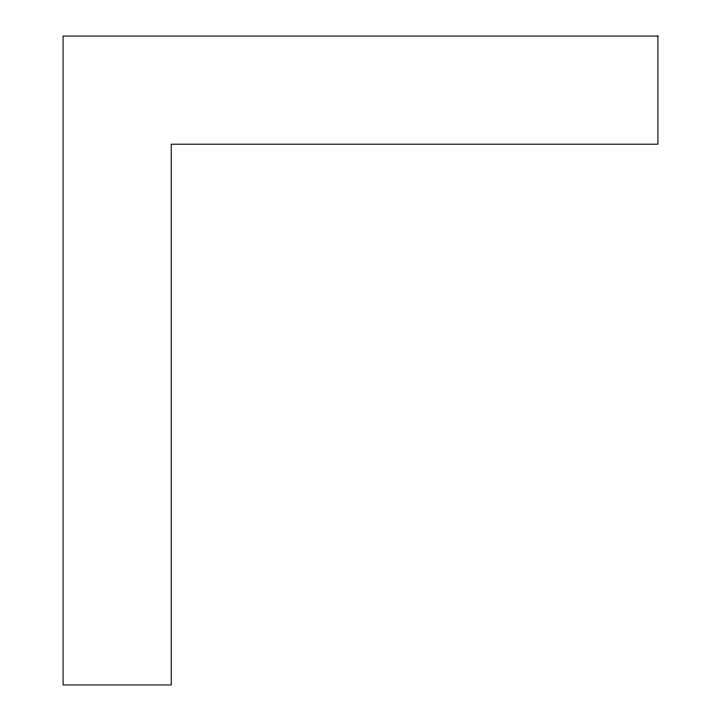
<?xml version="1.0" encoding="UTF-8"?>
<svg xmlns="http://www.w3.org/2000/svg" width="721" height="721" viewBox="0 0 721 721"><rect width="100%" height="100%" fill="white"/><g stroke="black" fill="none" stroke-linecap="round" stroke-linejoin="round"><path stroke-width="1.08" d="M657.913 36.05L63.087 36.05L63.087 684.95L171.238 684.95L171.238 144.2L657.913 144.2L657.913 36.05"/></g></svg>
